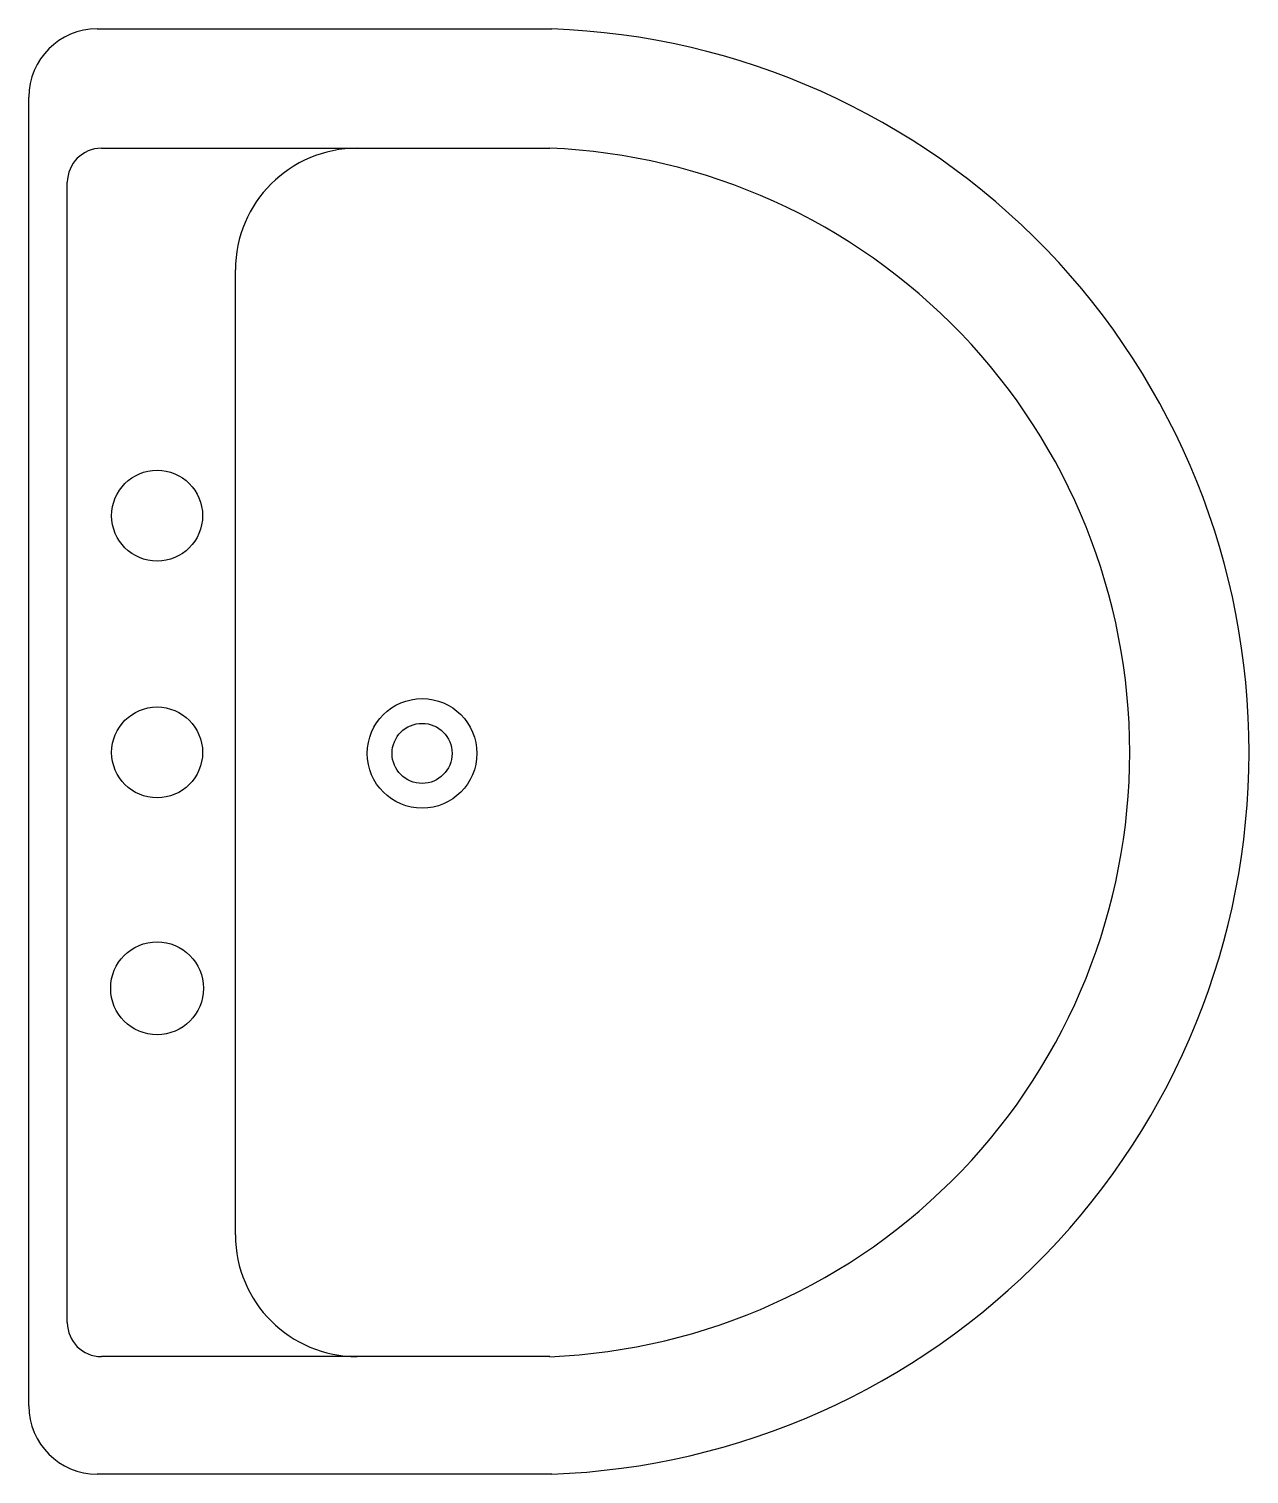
# Model space of a CAD drawing. Header units: millimetres. Extents: x -2918.214 to -2917.713, y 2960.856 to 2961.45.
import ezdxf

# ---------------------------------------------------------------- set-up
doc = ezdxf.new("R2010")
doc.units = ezdxf.units.MM
doc.header["$LTSCALE"] = 10
doc.layers.add('banheiro_louças', color=2, linetype='Continuous')

msp = doc.modelspace()

# ---------------------------------------------------------------- linework, layer by layer
at = {"layer": 'banheiro_louças'}
for p, q in [((-2918.18636, 2961.45003), (-2917.99964, 2961.45003)), ((-2918.21436, 2960.88447), (-2918.21436, 2961.42202)), ((-2918.18459, 2961.40102), (-2918.04399, 2961.40102)), ((-2918.04399, 2961.40102), (-2918.00042, 2961.40102)), ((-2918.19859, 2961.15286), (-2918.19859, 2961.38702)), ((-2918.12956, 2960.9547), (-2918.12956, 2961.35102)), ((-2918.19859, 2960.9187), (-2918.19859, 2961.15286)), ((-2918.00042, 2960.9047), (-2918.18459, 2960.9047)), ((-2917.99964, 2960.85646), (-2918.18636, 2960.85646))]:
    msp.add_line(p, q, dxfattribs=at)
msp.add_lwpolyline([(-2917.99964, 2960.85646, 0.194066), (-2917.79673, 2960.94693, 0.194066), (-2917.71337, 2961.15286, 0.194406), (-2917.79646, 2961.35928, 0.194406), (-2917.99964, 2961.45003)], format="xyb", dxfattribs=at)
for centre, radius in [((-2918.16173, 2961.2501), 0.01867), ((-2918.16173, 2961.15286), 0.01867), ((-2918.16173, 2961.056), 0.01906)]:
    msp.add_circle(centre, radius, dxfattribs=at)
at = {"layer": 'banheiro_louças', "color": 1}
for radius in [0.0225, 0.01233]:
    msp.add_circle((-2918.05293, 2961.15247), radius, dxfattribs=at)
at = {"layer": 'banheiro_louças'}
for centre, radius, start, end in [((-2918.18636, 2961.42202), 0.02801, 90, 180), ((-2918.18459, 2961.38702), 0.014, 90, 180), ((-2918.07956, 2961.35102), 0.05, 90, 180), ((-2918.01075, 2961.15286), 0.24838, 43.80842, 87.61684), ((-2918.01075, 2961.15286), 0.24838, 0, 43.80842), ((-2918.01075, 2961.15286), 0.24838, 316.19158, 0), ((-2918.01075, 2961.15286), 0.24838, 272.38316, 316.19158), ((-2918.07956, 2960.9547), 0.05, 180, 270), ((-2918.18459, 2960.9187), 0.014, 180, 270), ((-2918.18636, 2960.88447), 0.02801, 180, 270)]:
    msp.add_arc(centre, radius, start, end, dxfattribs=at)

doc.saveas('drawing.dxf')
